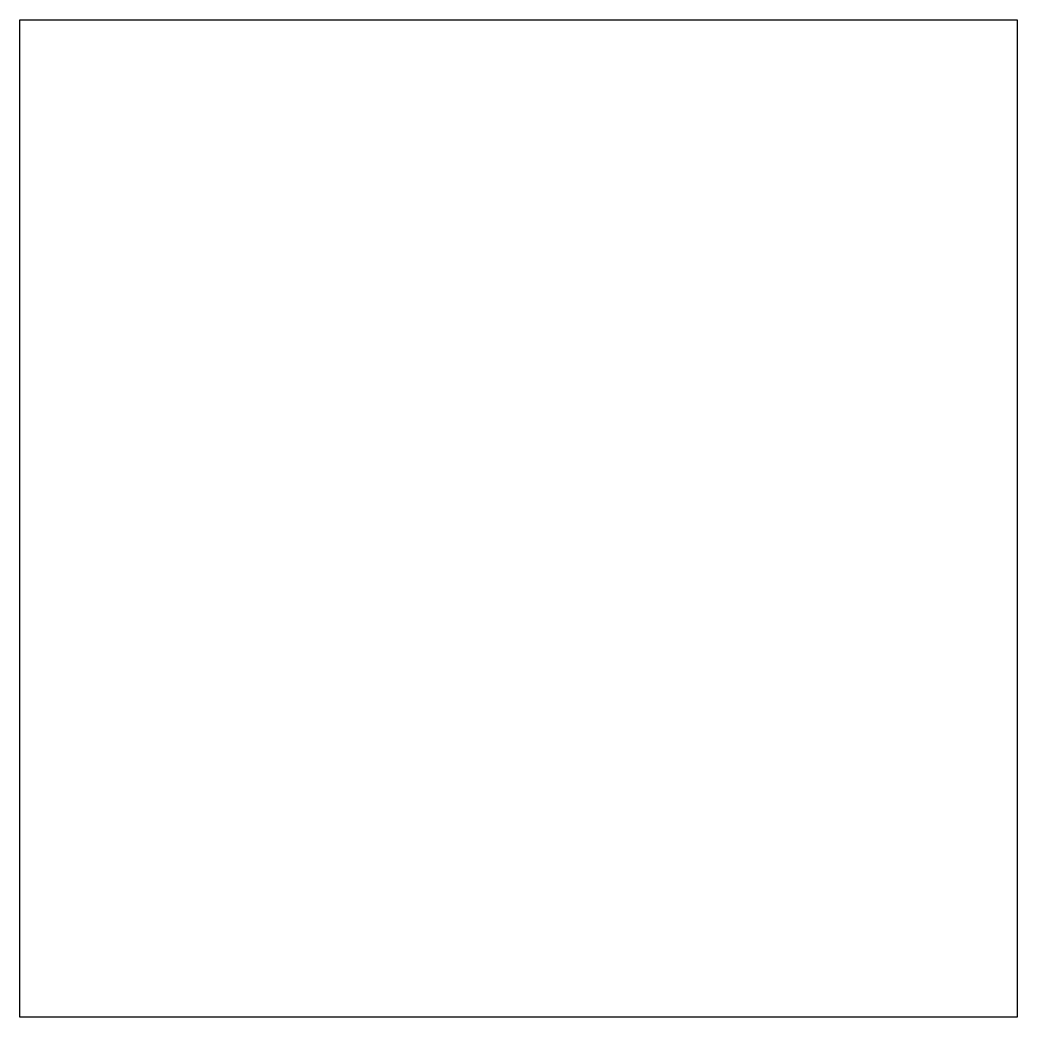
# Model space of a CAD drawing. Header units: millimetres. Extents: x 0 to 5, y -5 to 0.
import ezdxf

# ---------------------------------------------------------------- set-up
doc = ezdxf.new("R2010")
doc.units = ezdxf.units.MM

msp = doc.modelspace()

# ---------------------------------------------------------------- linework, layer by layer
msp.add_lwpolyline([(0, 0), (5, 0), (5, -5), (0, -5), (0, 0)])

doc.saveas('drawing.dxf')
